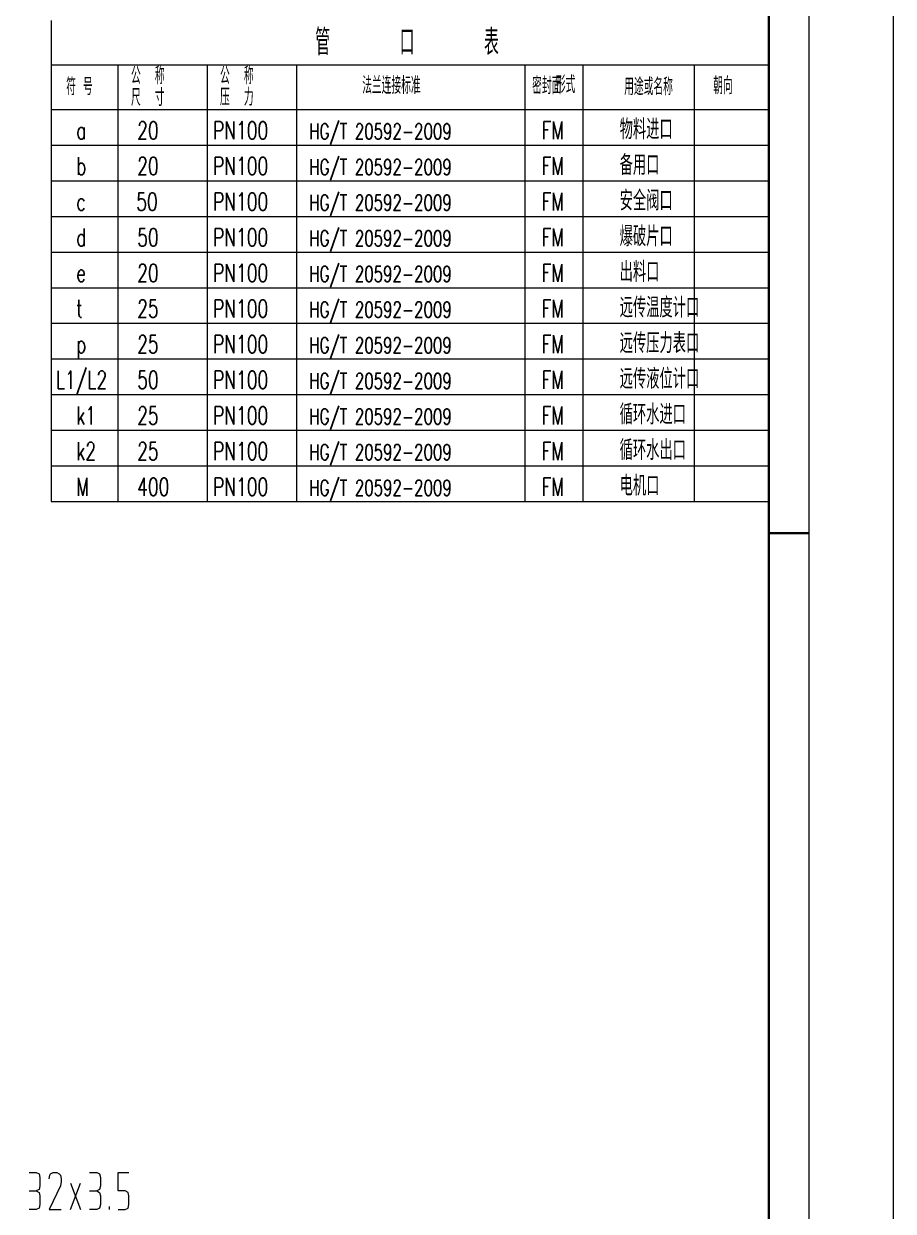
# Model space of a CAD drawing. Header units: inches. Extents: x 46040 to 48278, y -91226 to -88002.
# Drawn here: x 47487 to 48278, y -90148 to -89068 of the extents above; entities that cross this region are included whole.
import ezdxf

# ---------------------------------------------------------------- set-up
doc = ezdxf.new("R2010")
doc.units = ezdxf.units.IN
doc.layers.add('图层 1', color=7, linetype='Continuous')
doc.layers.add('轮廓线', color=7, linetype='Continuous')
doc.layers.add('标注线', color=3, linetype='Continuous', lineweight=9)
doc.styles.add('HZ', font='romans.shx', dxfattribs={"width": 0.7, "bigfont": 'hlfsd.shx'})
doc.styles.add('STADHLSD', font='romans.shx', dxfattribs={"width": 0.7, "bigfont": 'hlstd.shx'})

msp = doc.modelspace()

# ---------------------------------------------------------------- linework, layer by layer
at = {"color": 4, "linetype": 'Continuous', "lineweight": 13}
msp.add_line((47511.995, -89105.814), (48164.306, -89105.814), dxfattribs=at)
at = {"color": 2, "linetype": 'Continuous', "lineweight": 13}
for p, q in [((47572.721, -89105.814), (47572.721, -89146.298)), ((47653.671, -89105.814), (47653.671, -89146.298)), ((47735.103, -89105.814), (47735.103, -89146.298)), ((47942.672, -89105.814), (47942.672, -89146.298)), ((47995.288, -89105.814), (47995.288, -89146.298)), ((48096.661, -89105.814), (48096.661, -89146.298)), ((47511.995, -89146.298), (48164.306, -89146.298)), ((47572.721, -89146.298), (47572.721, -89502.559)), ((47653.671, -89146.298), (47653.671, -89502.559)), ((47735.103, -89146.298), (47735.103, -89502.559)), ((47942.672, -89146.298), (47942.672, -89502.559)), ((47995.288, -89146.298), (47995.288, -89502.559)), ((48096.661, -89146.298), (48096.661, -89502.559)), ((47511.995, -89178.686), (48164.306, -89178.686)), ((47511.995, -89211.073), (48164.306, -89211.073)), ((47511.995, -89243.46), (48164.306, -89243.46)), ((47511.995, -89275.848), (48164.306, -89275.848)), ((47511.995, -89308.235), (48164.306, -89308.235)), ((47511.995, -89340.622), (48164.306, -89340.622)), ((47511.995, -89373.01), (48164.306, -89373.01)), ((47511.995, -89405.397), (48164.306, -89405.397)), ((47511.995, -89437.784), (48164.306, -89437.784)), ((47511.995, -89470.172), (48164.306, -89470.172)), ((47511.995, -89502.559), (48164.306, -89502.559))]:
    msp.add_line(p, q, dxfattribs=at)
at = {"color": 4, "linetype": 'Continuous', "lineweight": 13, "const_width": 1.255}
msp.add_lwpolyline([(47511.995, -89502.559), (47511.995, -89065.33)], dxfattribs=at)
at = {"layer": '图层 1', "lineweight": 0}
msp.add_lwpolyline([(46039.835, -88001.65), (48277.593, -88001.65), (48277.593, -91226.291), (46039.835, -91226.291), (46039.835, -88001.65)], dxfattribs=at)
at = {"layer": '标注线'}
for points in [[(47491.885, -90112.262), (47498.366, -90112.262), (47500.96, -90113.554), (47501.604, -90116.797), (47501.604, -90124.57), (47500.96, -90127.813), (47498.366, -90129.111), (47500.96, -90130.403), (47501.604, -90133.646), (47501.604, -90141.419), (47500.96, -90144.662), (47498.366, -90145.954), (47491.885, -90145.954)], [(47510.031, -90118.094), (47510.679, -90114.851), (47511.328, -90113.554), (47513.917, -90112.262), (47517.16, -90112.262), (47519.101, -90113.554), (47520.398, -90114.851), (47521.047, -90118.094), (47521.047, -90120.684), (47520.398, -90124.57), (47510.031, -90145.954), (47521.047, -90145.954)], [(47546.966, -90112.262), (47553.447, -90112.262), (47556.036, -90113.554), (47556.685, -90116.797), (47556.685, -90124.57), (47556.036, -90127.813), (47553.447, -90129.111), (47556.036, -90130.403), (47556.685, -90133.646), (47556.685, -90141.419), (47556.036, -90144.662), (47553.447, -90145.954), (47546.966, -90145.954)], [(47572.885, -90145.954), (47579.366, -90145.954), (47581.96, -90144.662), (47582.604, -90141.419), (47582.604, -90133.646), (47581.96, -90130.403), (47579.366, -90129.111), (47572.885, -90129.111), (47572.885, -90112.262), (47582.604, -90112.262)], [(47529.469, -90145.954), (47538.544, -90121.981)], [(47529.469, -90121.981), (47538.544, -90145.954)], [(47491.885, -90129.111), (47498.366, -90129.111)], [(47546.966, -90129.111), (47553.447, -90129.111)], [(47565.112, -90145.954), (47565.112, -90143.365)]]:
    msp.add_lwpolyline(points, dxfattribs=at)
at = {"layer": '轮廓线', "lineweight": 18}
msp.add_lwpolyline([(48200.796, -88003.568), (48200.796, -91059.248)], dxfattribs=at)
at = {"layer": '轮廓线', "lineweight": 35}
for points in [[(48164.316, -88039.568), (48164.316, -91022.767)], [(48200.796, -89531.41), (48164.316, -89531.41)]]:
    msp.add_lwpolyline(points, dxfattribs=at)

# ---------------------------------------------------------------- texts
at = {"color": 2, "linetype": 'Continuous', "lineweight": 13, "style": 'HZ', "width": 0.6}
for s, height, p in [('管      口      表', 23.57802, (47752.112, -89096.917)), ('公  称', 15.5459, (47584.572, -89123.288)), ('公  称', 15.5459, (47665.521, -89123.288)), ('符 号', 15.5459, (47525.658, -89133.256)), ('法兰连接标准', 15.5459, (47794.752, -89132.102)), ('密封面', 15.5459, (47949.261, -89132.374)), ('形式', 15.5459, (47970.841, -89131.296)), ('用途或名称', 15.5459, (48032.956, -89133.256)), ('朝向', 15.5459, (48113.859, -89132.374)), ('尺  寸', 15.5459, (47584.625, -89143.07)), ('压  力', 15.5459, (47665.495, -89142.802))]:
    msp.add_text(s, height=height, dxfattribs=at).set_placement(p)
at = {"lineweight": 13, "style": 'HZ', "width": 0.7}
for s, p in [('物料进口', (48028.839, -89173.391)), ('备用口', (48028.839, -89205.779)), ('安全阀口', (48028.839, -89238.166)), ('爆破片口', (48028.839, -89270.553)), ('出料口', (48028.839, -89302.941)), ('远传温度计口', (48028.839, -89335.328)), ('远传压力表口', (48028.839, -89367.715)), ('远传液位计口', (48028.839, -89400.103)), ('循环水进口', (48028.839, -89432.49)), ('循环水出口', (48028.839, -89464.877)), ('电机口', (48028.839, -89497.265))]:
    msp.add_text(s, height=18.1369, dxfattribs=at).set_placement(p)
at = {"layer": '轮廓线', "linetype": 'Continuous', "lineweight": 13, "style": 'STADHLSD', "width": 0.7}
for s, height, p in [('a', 16.194, (47534.778, -89173.391)), ('20', 16.1937, (47590.188, -89173.391)), ('PN100', 16.1937, (47659.237, -89173.391)), ('HG/T 20592-2009 ', 14.25043, (47746.614, -89173.391)), ('FM', 16.1937, (47957.9, -89173.391)), ('b', 16.194, (47534.778, -89205.779)), ('20', 16.1937, (47590.188, -89205.779)), ('PN100', 16.1937, (47659.237, -89205.779)), ('HG/T 20592-2009 ', 14.25043, (47746.614, -89205.779)), ('FM', 16.1937, (47957.9, -89205.779)), ('c', 16.194, (47534.778, -89238.166)), ('50', 16.1937, (47589.377, -89238.166)), ('PN100', 16.1937, (47659.237, -89238.166)), ('HG/T 20592-2009 ', 14.25043, (47746.614, -89238.166)), ('FM', 16.1937, (47957.9, -89238.166)), ('d', 16.194, (47534.778, -89270.553)), ('50', 16.1937, (47590.188, -89270.553)), ('PN100', 16.1937, (47659.237, -89270.553)), ('HG/T 20592-2009 ', 14.25043, (47746.614, -89270.553)), ('FM', 16.1937, (47957.9, -89270.553)), ('e', 16.194, (47534.778, -89302.941)), ('20', 16.1937, (47590.188, -89302.941)), ('PN100', 16.1937, (47659.237, -89302.941)), ('HG/T 20592-2009 ', 14.25043, (47746.614, -89302.941)), ('FM', 16.1937, (47957.9, -89302.941)), ('t', 16.194, (47534.778, -89335.328)), ('25', 16.1937, (47590.188, -89335.328)), ('PN100', 16.1937, (47659.237, -89335.328)), ('HG/T 20592-2009 ', 14.25043, (47746.614, -89335.328)), ('FM', 16.1937, (47957.9, -89335.328)), ('p', 16.194, (47534.778, -89367.715)), ('25', 16.1937, (47590.188, -89367.715)), ('PN100', 16.1937, (47659.237, -89367.715)), ('HG/T 20592-2009 ', 14.25043, (47746.614, -89367.715)), ('FM', 16.1937, (47957.9, -89367.715)), ('L1/L2', 16.1937, (47516.234, -89400.103)), ('50', 16.1937, (47590.188, -89400.103)), ('PN100', 16.1937, (47659.237, -89400.103)), ('HG/T 20592-2009 ', 14.25043, (47746.614, -89400.103)), ('FM', 16.1937, (47957.9, -89400.103)), ('k1', 16.1937, (47534.778, -89432.49)), ('25', 16.1937, (47590.188, -89432.49)), ('PN100', 16.1937, (47659.237, -89432.49)), ('HG/T 20592-2009 ', 14.25043, (47746.614, -89432.49)), ('FM', 16.1937, (47957.9, -89432.49)), ('k2', 16.1937, (47534.778, -89464.877)), ('25', 16.1937, (47590.188, -89464.877)), ('PN100', 16.1937, (47659.237, -89464.877)), ('HG/T 20592-2009 ', 14.25043, (47746.614, -89464.877)), ('FM', 16.1937, (47957.9, -89464.877)), ('M', 16.194, (47534.778, -89497.265)), ('400', 16.1937, (47590.188, -89497.265)), ('PN100', 16.1937, (47659.237, -89497.265)), ('HG/T 20592-2009 ', 14.25043, (47746.614, -89497.265)), ('FM', 16.1937, (47957.9, -89497.265))]:
    msp.add_text(s, height=height, dxfattribs=at).set_placement(p)

doc.saveas('drawing.dxf')
